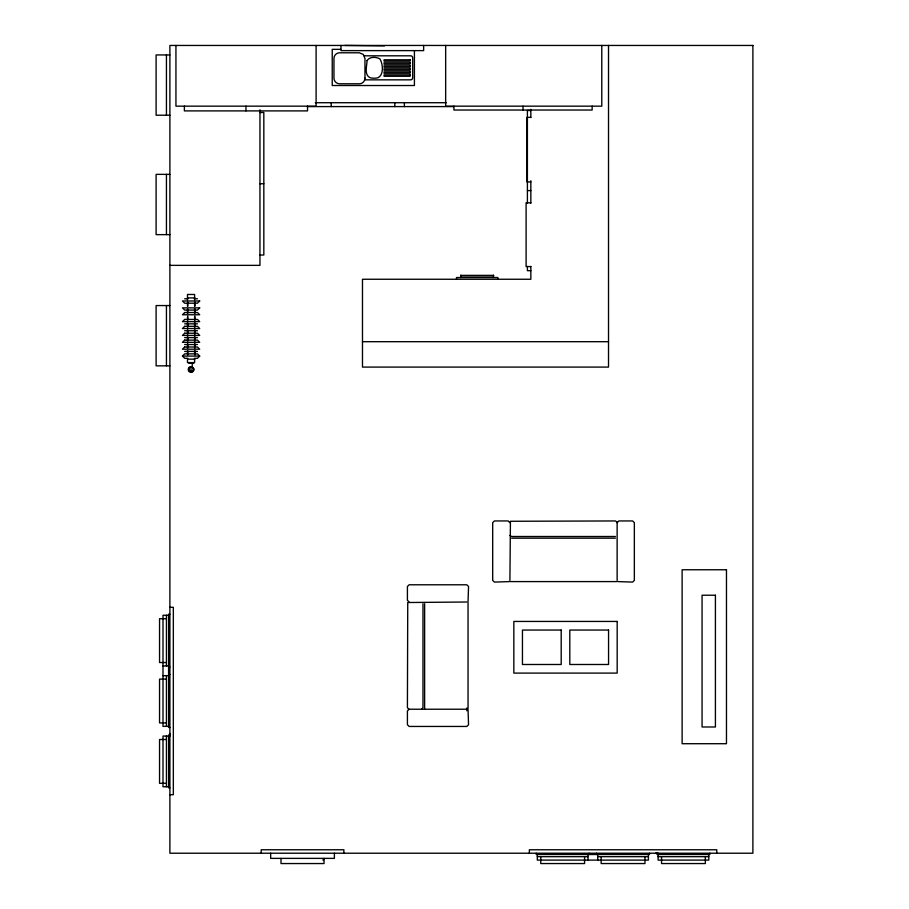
<?xml version="1.0" encoding="UTF-8"?>
<svg xmlns="http://www.w3.org/2000/svg" width="909" height="909" viewBox="0 0 909 909"><rect width="100%" height="100%" fill="white"/><g stroke="black" fill="none" stroke-linecap="round" stroke-linejoin="round"><path stroke-width="1.36" d="M422.969 603.735L422.969 707.497L421.856 709.225M424.628 603.735L424.628 709.225M190.197 368.44L189.708 369.702L190.56 370.758L191.89 370.542L192.378 363.134M468.044 601.508L468.555 586.51L466.828 584.782L409.13 584.782L407.414 586.51L407.414 600.292L409.13 602.008M468.044 708.725L468.044 602.519M617.131 522.675L618.847 520.948L632.63 520.948L634.346 522.675L634.346 580.374L632.63 582.09L617.631 581.59M322.911 860.107L324.058 858.38L324.058 863.55L280.995 863.55L280.995 858.38M187.799 358.294L184.663 358.294L182.47 356.089L184.663 353.885L197.48 353.885L199.685 356.089L197.48 358.294L194.356 358.294M509.404 581.59L494.416 582.09L492.689 580.374L492.689 522.675L494.416 520.948L508.188 520.948L509.915 522.675M616.62 581.59L510.415 581.59M409.13 709.225L407.414 710.952L407.414 724.723L409.13 726.45L466.828 726.45L468.555 724.723L468.044 709.724M655.514 853.221L658.309 853.21M384.462 45.882L344.852 45.45M340.739 49.347L332.239 49.347L332.239 85.514L414.413 85.514L414.413 50.734M169.892 54.938L156.109 54.938L156.109 115.216L169.892 115.216M364.214 55.813L410.663 55.813A2.023 2.023 0 0 1 412.686 57.846L412.686 77.822A2.023 2.023 0 0 1 410.663 79.844L364.623 79.844M315.264 102.717L446.41 102.717M307.174 106.592L453.443 106.592M530.845 110.512L527.402 110.512L527.402 203.241M259.951 112.489L263.826 112.489L263.826 255.02L259.951 255.02M530.845 117.352L526.97 117.352L526.97 181.936L530.845 181.936M169.892 174.358L156.109 174.358L156.109 234.636L169.892 234.636M259.951 183.754L263.826 183.754M527.402 190.595L530.845 190.595M530.845 202.832L526.106 202.832L526.106 266.564L530.845 266.564M169.892 265.36L259.951 265.36L259.951 109.784M530.845 270.689L527.402 270.689L527.402 266.473M460.806 275.382L493.53 275.382M460.806 275.813L493.53 275.813M187.799 297.913L194.935 297.913M184.663 298.777L187.799 298.777M194.356 298.777L197.48 298.777M169.892 305.56L156.109 305.56L156.109 365.838L169.892 365.838M184.663 323.854L197.48 323.854M184.663 330.74L197.48 330.74M184.663 337.625L197.48 337.625M362.486 341.693L608.519 341.693M184.663 344.522L197.48 344.522M184.663 351.408L197.48 351.408M182.47 356.089L199.685 356.089M194.935 359.157L187.481 359.157L187.481 362.6L194.606 362.6L194.606 359.157M188.777 363.134L193.731 363.134M615.404 536.503L511.631 536.503L509.915 535.401M511.631 538.173L615.404 538.173M466.828 602.008L407.743 602.519L407.414 707.475L408.539 709.225L466.828 709.225M169.892 607.303L173.335 607.303L173.335 794.716L169.892 794.716M169.892 614.189L168.597 614.189L168.597 727.439L169.892 727.439M168.597 615.268L162.995 615.268L162.995 726.359L168.597 726.359M166.438 618.711L159.552 618.711L159.552 662.525L166.438 662.525M162.995 665.967L168.597 665.967M168.597 667.047L169.892 667.047M168.597 674.58L169.892 674.58M162.995 675.66L168.597 675.66M166.438 679.103L159.552 679.103L159.552 722.916L166.438 722.916M169.892 734.972L168.597 734.972L168.597 787.83L169.892 787.83M168.597 736.051L162.995 736.051L162.995 786.751L168.597 786.751M166.438 739.494L159.552 739.494L159.552 783.308L166.438 783.308M537.321 856.664L588.021 856.664M597.713 856.664L648.412 856.664M658.093 856.664L708.793 856.664M169.892 733.461L169.892 736.256M716.769 853.221L716.769 849.767L529.356 849.767L529.356 853.221M709.872 853.221L709.872 854.505L657.025 854.505L657.025 853.221M708.793 854.505L708.793 860.107L658.093 860.107L658.093 854.505M705.35 856.664L705.35 863.55L661.547 863.55L661.547 856.664M649.481 853.221L649.481 854.505L536.242 854.505L536.242 853.221M648.412 854.505L648.412 860.107L537.321 860.107L537.321 854.505M644.97 856.664L644.97 863.55L601.156 863.55L601.156 856.664M617.131 580.374L617.131 522.073L615.382 520.948L510.426 521.277L509.915 580.374M608.519 45.45L608.519 367.088L362.486 367.088L362.486 279.256L530.845 279.256L530.845 266.473M601.781 45.45L601.781 106.16L445.66 106.16L445.66 45.45M597.713 854.505L597.713 860.107M596.634 853.221L596.634 854.505M592.145 106.16L592.145 110.034L453.932 110.034L453.932 106.16M589.1 853.221L589.1 854.505M588.021 854.505L588.021 860.107M584.578 856.664L584.578 863.55L540.764 863.55L540.764 856.664M530.845 109.375L530.845 117.534M530.845 180.766L530.845 203.241M523.039 106.16L523.039 110.034M497.837 279.256L497.837 277.529L456.5 277.529L456.5 279.256M493.53 275.177L493.53 277.529M466.828 707.986L466.828 710.815M460.806 275.177L460.806 277.529M423.639 45.45L423.639 50.62L340.977 50.62L340.977 45.45M404.38 102.717L404.38 106.592M394.824 102.717L394.824 106.592M343.863 853.221L343.863 849.767L261.19 849.767L261.19 853.221M334.387 853.221L334.387 858.38L270.666 858.38L270.666 853.221M331.206 102.717L331.206 106.592M316.105 45.45L316.105 106.16L175.937 106.16L175.937 45.45M307.526 106.16L307.526 110.898L184.379 110.898L184.379 106.16M245.953 106.16L245.953 110.898M194.935 302.095L194.935 306.265M194.935 309.049L194.935 313.23M194.935 316.014L194.935 320.184M194.935 322.968L194.935 327.149M194.935 329.933L194.935 334.103M194.935 336.887L194.935 341.057M194.935 343.841L194.935 348.022M194.935 350.806L194.935 354.976M194.606 300.095L194.606 294.471L187.481 294.471L187.481 300.095M194.606 302.902L194.606 306.265M194.606 309.049L194.606 313.23M194.606 316.968L194.606 320.184M194.606 322.593L194.606 327.149M194.606 329.933L194.606 334.103M194.606 336.66L194.606 341.057M194.606 343.693L194.606 348.022M194.606 350.715L194.606 353.59M187.799 302.095L187.799 306.265M187.799 309.049L187.799 313.23M187.799 316.014L187.799 320.184M187.799 322.968L187.799 327.149M187.799 329.933L187.799 334.103M187.799 336.887L187.799 341.057M187.799 343.841L187.799 348.022M187.799 350.806L187.799 354.976M187.481 302.902L187.481 306.265M187.481 309.049L187.481 313.23M187.481 316.968L187.481 320.184M187.481 322.593L187.481 327.149M187.481 329.933L187.481 334.103M187.481 336.66L187.481 341.057M187.481 343.693L187.481 348.022M187.481 350.715L187.481 353.59M166.438 54.938L166.438 115.216M166.438 174.358L166.438 234.636M166.438 305.56L166.438 365.838M166.438 615.268L166.438 665.967M166.438 675.66L166.438 726.359M166.438 736.051L166.438 786.751M192.924 367.418A2.795 2.795 0 0 1 192.753 371.701A2.795 2.795 0 0 1 188.572 370.792A2.795 2.795 0 0 1 190.186 366.827M191.776 367.009A2.477 2.477 0 0 1 193.344 370.747A2.477 2.477 0 0 1 189.288 370.94A2.477 2.477 0 0 1 190.492 367.066M364.963 78.14L364.532 80.299A5.659 5.659 0 0 1 359.305 83.787L339.614 83.787A5.659 5.659 0 0 1 333.955 78.14L333.955 58.449A5.659 5.659 0 0 1 339.614 52.79L359.305 52.79L363.305 54.449L364.963 58.449L364.963 78.14M367.043 60.551C367.009 65.925 363.805 74.845 370.156 77.754A17.032 17.032 0 0 0 378.019 77.754C384.143 74.481 382.905 64.016 379.939 58.915C376.133 56.699 369.702 56.46 367.043 60.551M184.663 312.548L182.47 314.753L199.685 314.753L197.48 312.548L184.663 312.548M199.685 300.981L197.48 303.186L184.663 303.186L182.47 300.981L199.685 300.981M184.663 319.445L182.47 321.65L199.685 321.65L197.48 319.445L184.663 319.445M199.685 307.867L197.48 310.071L184.663 310.071L182.47 307.867L199.685 307.867M184.663 326.331L182.47 328.535L199.685 328.535L197.48 326.331L184.663 326.331M184.663 333.217L182.47 335.421L199.685 335.421L197.48 333.217L184.663 333.217M184.663 340.114L182.47 342.318L199.685 342.318L197.48 340.114L184.663 340.114M184.663 346.999L182.47 349.204L199.685 349.204L197.48 346.999L184.663 346.999M752.891 45.45L169.892 45.45L169.892 853.221L752.891 853.221L752.891 45.45M410.095 59.789L384.041 59.789L384.041 61.187L410.095 61.187L410.095 59.789M410.095 62.801L384.041 62.801L384.041 64.209L410.095 64.209L410.095 62.801M410.095 65.823L384.041 65.823L384.041 67.221L410.095 67.221L410.095 65.823M410.095 68.834L384.041 68.834L384.041 70.232L410.095 70.232L410.095 68.834M410.095 71.845L384.041 71.845L384.041 73.243L410.095 73.243L410.095 71.845M410.095 74.856L384.041 74.856L384.041 76.265L410.095 76.265L410.095 74.856M726.473 569.761L682.125 569.761L682.125 743.71L726.473 743.71L726.473 569.761M715.417 595.225L702.066 595.225L702.066 726.984L715.417 726.984L715.417 595.225M617.177 621.438L513.835 621.438L513.835 673.103L617.177 673.103L617.177 621.438M561.194 630.051L522.448 630.051L522.448 664.49L561.194 664.49L561.194 630.051M608.564 630.051L569.807 630.051L569.807 664.49L608.564 664.49L608.564 630.051"/></g></svg>
